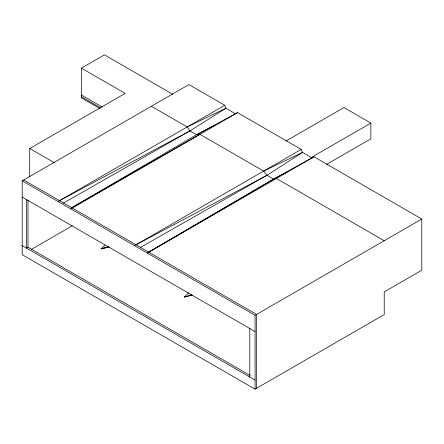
<?xml version="1.0" encoding="UTF-8"?>
<svg xmlns="http://www.w3.org/2000/svg" width="444" height="444" viewBox="0 0 444 444"><rect width="100%" height="100%" fill="white"/><g stroke="black" fill="none" stroke-linecap="round" stroke-linejoin="round"><path stroke-width="0.67" d="M109.291 247.097L101.082 248.779L104.923 245.077M192.652 295.221L184.443 296.903L188.767 292.74M140.337 247.502L266.972 175.291L302.469 152.403L312.249 158.047M63.381 203.113L189.982 130.886L225.902 108.242L235.675 113.88M148.762 252.159L273.593 179.115L313.975 156.776L421.8 219.031L421.8 270.196L384.226 291.891L384.226 314.585L255.078 389.149L22.2 254.701L22.2 180.836L188.922 84.582L224.747 105.267L225.902 108.242L187.179 126.956L151.349 106.271M71.556 207.814L196.609 134.71L237.529 112.643L301.193 149.4L302.469 152.403L263.625 171.09L199.955 134.332L196.609 134.71L189.982 130.886L187.179 126.956M147.913 252.547L273.593 179.115L288.306 171.34M99.989 108.641L81.402 97.913L81.402 68.137L104.418 54.851L172.81 94.339M29.731 177.101L29.731 148.501L125.169 93.401L81.402 68.137M58.025 201.521L224.747 105.267M70.807 208.896L237.529 112.643M250.116 375.463L27.978 247.219L26.468 248.091L26.468 199.567M31.502 249.328L72.25 225.802M285.908 141.064L343.95 107.553L370.873 123.093L370.873 138.811L326.595 164.38M134.471 245.654L301.193 149.4M311.033 157.642L370.873 123.093M147.247 253.036L313.975 156.776M22.2 180.836L255.078 315.284L421.8 219.031M71.562 207.831L199.955 134.332M59.535 200.649L189.982 130.886M135.981 244.783L266.972 175.291L273.593 179.115L276.401 178.466L384.226 240.72M196.609 134.71L208.197 128.721M209.413 128.088L212.465 126.512M213.686 125.88L214.902 125.252M101.082 248.779L102.303 248.213M184.443 296.903L185.664 296.337M101.365 248.945L108.419 246.503M184.726 297.069L191.786 294.627M101.21 248.868L104.373 247.98M184.571 296.992L186.469 296.459M81.402 94.994L102.386 107.104M81.402 96.737L100.588 107.809M29.731 148.501L54.362 162.72M23.71 179.964L256.588 314.413L256.588 388.278M22.2 197.097L255.078 331.551M22.2 245.626L255.078 380.075M263.625 171.09L266.972 175.291M255.078 315.284L255.078 389.149M249.806 328.505L249.806 377.028M27.978 200.078L27.978 247.219"/></g></svg>
